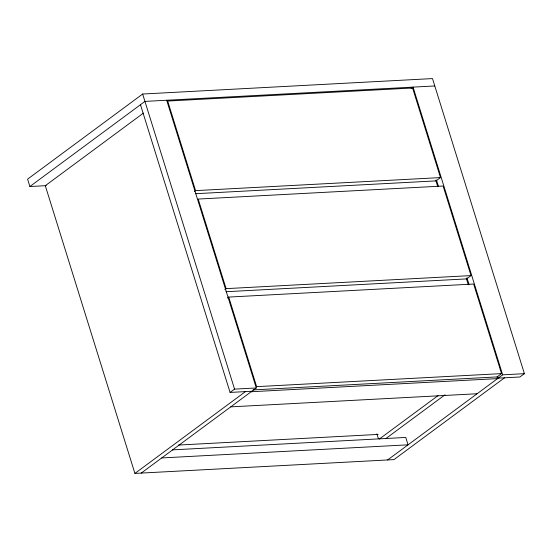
<?xml version="1.0" encoding="UTF-8"?>
<svg xmlns="http://www.w3.org/2000/svg" width="552" height="552" viewBox="0 0 552 552"><rect width="100%" height="100%" fill="white"/><g stroke="black" fill="none" stroke-linecap="round" stroke-linejoin="round"><path stroke-width="0.83" d="M497.676 376.498L498.187 378.148L519.929 376.988L524.4 373.676L432.492 78.584L142.644 94.026L27.6 179.145L29.898 186.521L46.237 185.651M29.898 186.521L144.941 101.402L434.79 85.96M143.43 113.098L45.298 185.7L134.909 473.416L393.956 459.616L504.528 377.809M194.29 191.578L195.567 190.626L440.489 177.585L412.586 88.003L167.67 101.05L195.567 190.626M411.13 88.541L413.048 87.119L502.665 374.836L387.614 459.954M224.823 289.586L226.099 288.641L471.015 275.593L443.111 186.017L198.196 199.058L226.099 288.641M227.445 298.018L228.721 297.073L473.644 284.025L501.54 373.607L497.069 376.919L253.009 389.919M440.489 177.585L436.011 180.89L195.394 193.711M140.47 104.714L230.08 392.424L234.559 389.119L256.294 387.959L166.683 100.243M134.909 473.416L245.481 391.603M141.25 473.078L256.294 387.959M471.015 275.593L466.543 278.905L225.92 291.725M379.362 439.019L438.04 395.611M385.703 438.681L445.064 394.763M501.54 373.607L256.625 386.655L228.721 297.073M502.665 374.836L524.4 373.676M230.08 392.424L251.822 391.271M251.181 391.741L497.545 378.617L497.035 376.975M230.729 406.872L477.094 393.748M178.468 445.057L378.141 434.417M172.279 449.88L405.768 437.446L408.066 444.822L161.701 457.946M436.48 180.035L438.529 186.61M466.951 277.856L469 284.432M435.763 180.242L437.791 186.769M466.288 278.249L468.324 284.777M376.892 433.824L378.417 438.716M142.644 94.026L234.559 389.119"/></g></svg>
